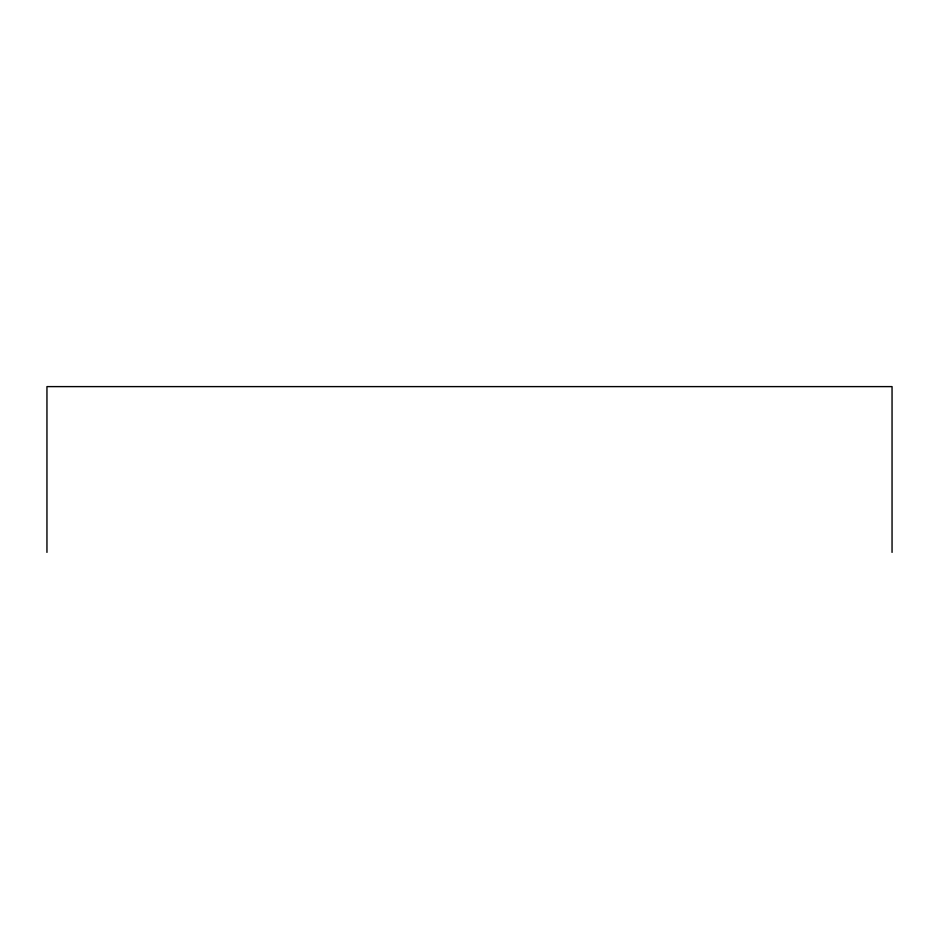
<?xml version="1.0" encoding="UTF-8"?>
<svg xmlns="http://www.w3.org/2000/svg" width="939" height="939" viewBox="0 0 939 939"><rect width="100%" height="100%" fill="white"/><g stroke="black" fill="none" stroke-linecap="round" stroke-linejoin="round"><path stroke-width="1.41" d="M892.05 552.39L892.05 386.61L46.95 386.61L46.95 552.39"/></g></svg>
